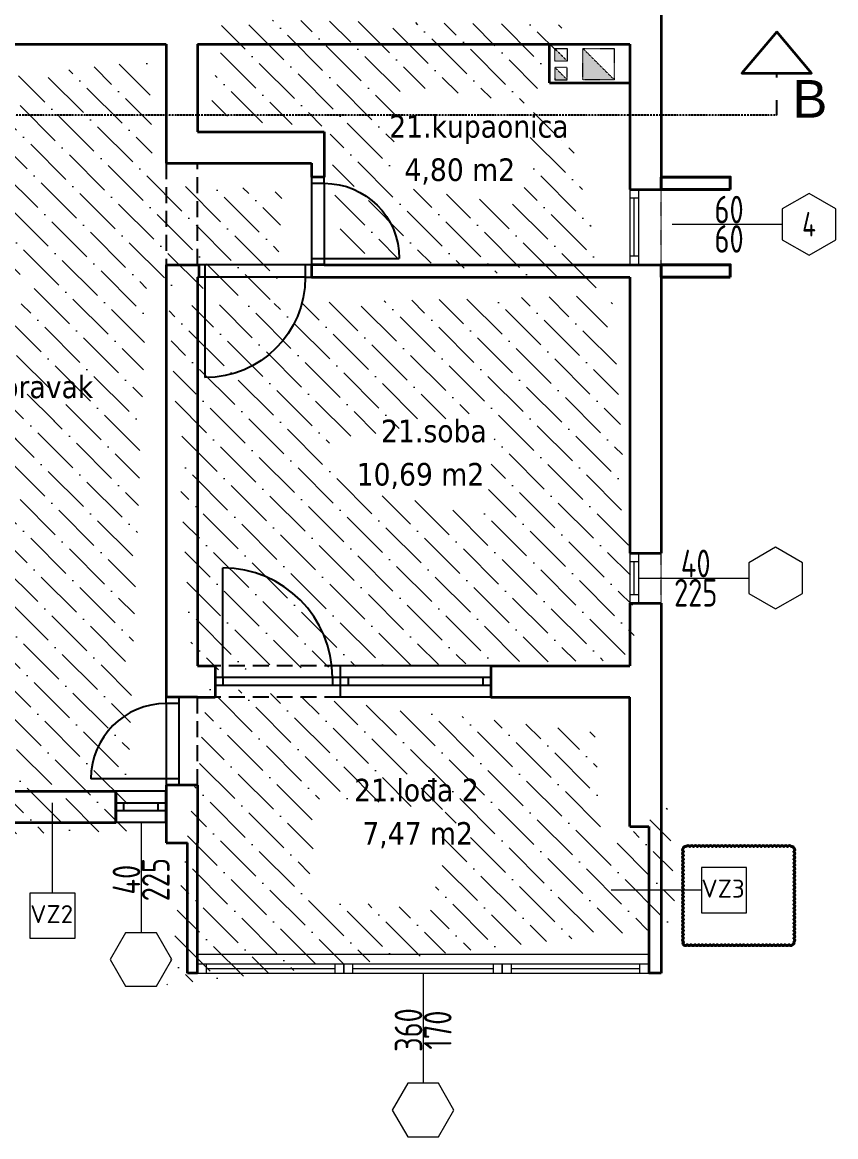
# Model space of a CAD drawing. Header units: millimetres. Extents: x -701 to 470890, y -446843 to -116129.
# Drawn here: x 223002 to 223651, y -223467 to -222578 of the extents above; entities that cross this region are included whole.
import ezdxf
from ezdxf.enums import TextEntityAlignment as Align

# ---------------------------------------------------------------- set-up
doc = ezdxf.new("R2010")
doc.units = ezdxf.units.MM
for name, pattern in [('ACAD_ISO03W100', [30, 12, -18]), ('HIDDEN', [0.375, 0.25, -0.125]), ('HIDDENX2', [19.049999999999997, 12.7, -6.35])]:
    doc.linetypes.add(name, pattern=pattern)
doc.layers.get('0').update_dxf_attribs({"lineweight": 0})
for name, color, linetype, lineweight in [('03-prozori', 132, 'Continuous', 0), ('05-podgled-tanko', 144, 'HIDDEN', 0), ('06-hatch_grijano', 30, 'Continuous', 0), ('07-kote', 70, 'Continuous', 9), ('09-oznaka stavke', 1, 'Continuous', 0), ('5-TX', 113, 'Continuous', 5), ('Kote', 1, 'Continuous', 15), ('TP_01 - 0.35', 1, 'Continuous', 35), ('TP_01 - 0.50', 1, 'Continuous', 40)]:
    doc.layers.add(name, color=color, linetype=linetype, lineweight=lineweight)
for name, color, linetype in [('TP_Hidden', 8, 'HIDDENX2'), ('TP_Otvori', 8, 'Continuous'), ('TP_Otvori.block', 8, 'Continuous'), ('zidovi', 1, 'Continuous')]:
    doc.layers.add(name, color=color, linetype=linetype)
doc.styles.add('isocpeur', font='isocpeur.ttf')
doc.styles.add('tahoma10', font='tahoma.ttf', dxfattribs={"height": 2})
doc.styles.add('Tekst15', font='arial.ttf', dxfattribs={"height": 15})

# ---------------------------------------------------------------- blocks, each defined once
blk = doc.blocks.new('*U664')
at = {"layer": 'TP_01 - 0.50'}
for p, q in [((0, 1.192092895507812e-07), (0, -30.00000011920929)), ((47.99999698638918, 1.196861274274852e-06), (47.99999698638918, -29.9999990415573))]:
    blk.add_line(p, q, dxfattribs=at)
at = {"layer": 'TP_Otvori'}
for p, q in [((0, 0), (47.99999698638918, -1.14440910783742e-07)), ((4.76837158203125e-07, -11.25000011920929), (47.9999967479706, -11.2500002336502)), ((0, -18.75000011920929), (47.9999967479706, -18.74999999523161)), ((7.500000476837158, -11.25000011920929), (7.500000476837158, -18.75000107288361)), ((40.49999650955202, -11.2500002336502), (40.4999967479706, -18.75000023365019)), ((0, -29.99999833106995), (47.99999698638918, -29.99999892234801))]:
    blk.add_line(p, q, dxfattribs=at)
blk = doc.blocks.new('*U658')
at = {"layer": 'TP_Otvori'}
for p, q in [((5.000001072883606, 2.04358873916146e-07), (4.99999575955559, 60.00000063351202)), ((5.000001072883606, 2.04358873916146e-07), (1.072883605957031e-06, 2.04358873916146e-07)), ((65.00000107288331, 6.008148241726208e-06), (5.00000083446503, 3.877577494648676e-07)), ((5.00000064713616, -10.00000003405978), (5.000000834465027, 2.043588528028758e-07)), ((65.00000088555444, -9.999994230270392), (65.00000107288331, 6.008148241726208e-06)), ((65.00000107288331, 6.008148240898504e-06), (70.00000107288331, 6.008148240898504e-06)), ((70.00000112397322, -9.999996171678802), (1.123973317912923e-06, -10.00000023841852))]:
    blk.add_line(p, q, dxfattribs=at)
blk.add_arc((5.000001072883589, 3.474100220592039e-07), 60.00000028610224, 5.073854788161768e-06, 90.00000507385444, dxfattribs=at)
blk = doc.blocks.new('*U654')
at = {"layer": 'TP_Otvori'}
for p, q in [((5.000001072883606, 2.04358873916146e-07), (4.999993988446251, 80.00000077656311)), ((5.000001072883606, 2.04358873916146e-07), (1.072883605957031e-06, 2.04358873916146e-07)), ((85.00000107288324, 7.942744697662896e-06), (5.00000083446503, 3.877577494648676e-07)), ((5.00000064713616, -10.00000003405978), (5.000000834465027, 2.043588528028758e-07)), ((85.00000088555437, -9.999992295673938), (85.00000107288324, 7.942744697662896e-06)), ((85.00000107288324, 7.942744696835193e-06), (90.00000107288324, 7.942744696835193e-06)), ((90.00000112397315, -9.999994237082348), (1.123973317912923e-06, -10.00000023841852))]:
    blk.add_line(p, q, dxfattribs=at)
blk.add_arc((5.000001072883583, 3.950937381068899e-07), 80.00000038146969, 5.073854788161769e-06, 90.00000507385444, dxfattribs=at)
blk = doc.blocks.new('*U3407')
blk.add_lwpolyline([(0, 31.04602911306961), (-1.792289735764687e-20, -59.1770623683441)])
blk.add_lwpolyline([(-12.61066770181837, -59.17706236834409), (-25.22133540363676, -81.01937954526137), (-12.61066770181839, -102.8616967221786), (12.61066770181836, -102.8616967221786), (25.22133540363676, -81.0193795452614), (12.61066770181841, -59.1770623683441)], close=True)
at = {"style": 'isocpeur', "width": 0.75}
for tag, p in [('VIS', (-12, -15.62063755359621)), ('SIR', (12, -15.6206375535962))]:
    blk.add_attdef(tag, text='', height=15, rotation=270, dxfattribs=at).set_placement(p, align=Align.MIDDLE)
blk.add_attdef('BR', text='', height=20.00000000000001, rotation=269.9999999999976, dxfattribs=at).set_placement((-2.273736754432321e-13, -81.01937954526137), align=Align.MIDDLE_CENTER)
blk = doc.blocks.new('*U3080')
blk.add_line((6.999999999165766, 3.500000012107193), (52.91152562021117, 3.500000024113922))
blk.add_lwpolyline([(9.708855941426009e-11, 6.999999997206032), (59.91152562021117, 6.999999998968214), (59.91152562021117, -1.031787544292229e-09), (59.91152562021117, -1.031787544292229e-09), (9.708855941426009e-11, 0), (-8.342340152012184e-10, 6.999999997206032)])
blk.add_lwpolyline([(6.999999999165766, 6.999999997206032), (52.91152562021117, 6.999999998968214), (52.91152562021117, -1.031787544292229e-09), (6.999999999165766, -2.793967723846436e-09)], close=True)
blk = doc.blocks.new('*U3081')
blk.add_line((6.999999999165766, 3.500000012107193), (32.91152562853486, 3.50000002399201))
blk.add_lwpolyline([(9.708855941426009e-11, 6.999999997206032), (39.91152562853486, 6.999999998846302), (39.91152562853486, -1.153699358269478e-09), (39.91152562853486, -1.153699358269478e-09), (9.708855941426009e-11, 0), (-8.342340152012184e-10, 6.999999997206032)])
blk.add_lwpolyline([(6.999999999165766, 6.999999997206032), (32.91152562853486, 6.999999998846302), (32.91152562853486, -1.153699358269478e-09), (6.999999999165766, -2.793967723846436e-09)], close=True)
blk = doc.blocks.new('*U1721')
blk.add_lwpolyline([(0, 31.04602911306961), (-1.792289735764687e-20, -59.1770623683441)])
blk.add_lwpolyline([(-12.61066770181837, -59.17706236834409), (-25.22133540363676, -81.01937954526137), (-12.61066770181839, -102.8616967221786), (12.61066770181836, -102.8616967221786), (25.22133540363676, -81.0193795452614), (12.61066770181841, -59.1770623683441)], close=True)
at = {"style": 'isocpeur', "width": 0.75}
for tag, p in [('VIS', (-12, -15.62063755359621)), ('SIR', (12, -15.6206375535962))]:
    blk.add_attdef(tag, text='', height=15, rotation=270, dxfattribs=at).set_placement(p, align=Align.MIDDLE)
blk.add_attdef('BR', text='', height=20, rotation=179.9999999999984, dxfattribs=at).set_placement((-3.584578783445449e-20, -81.01937954526115), align=Align.MIDDLE_CENTER)
blk = doc.blocks.new('*U1724')
blk.add_lwpolyline([(0, 31.04602911306961), (-1.792289735764687e-20, -59.1770623683441)])
blk.add_lwpolyline([(-12.61066770181837, -59.17706236834409), (-25.22133540363676, -81.01937954526137), (-12.61066770181839, -102.8616967221786), (12.61066770181836, -102.8616967221786), (25.22133540363676, -81.0193795452614), (12.61066770181841, -59.1770623683441)], close=True)
at = {"style": 'isocpeur', "width": 0.75}
for tag, p in [('SIR', (-12, -15.62063755359621)), ('VIS', (12, -15.62063755359621))]:
    blk.add_attdef(tag, text='', height=15, rotation=89.99999999999997, dxfattribs=at).set_placement(p, align=Align.MIDDLE)
blk.add_attdef('BR', text='', height=20, dxfattribs=at).set_placement((-4.03896783473158e-28, -81.0193795452616), align=Align.MIDDLE_CENTER)
blk = doc.blocks.new('*U511')
at = {"ltscale": 0.1}
blk.add_line((-3.024260640249743e-07, 0.4999999999996342), (-1.512130319958338e-06, 0.999999999998171), dxfattribs=at)
blk.add_lwpolyline([(0.1250003024256983, 0.2500003024264298), (-0.1249996975735702, 0.2499996975743019), (-0.1250003024256982, 0.4999996975735702), (0.1249996975735702, 0.5000003024256983)], close=True, dxfattribs=at)
at = {"style": 'isocpeur'}
blk.add_attdef('sl', text='', height=0.1, dxfattribs=at).set_placement((0.005017208459321409, 0.3336032184705005), align=Align.CENTER)
blk = doc.blocks.new('*U65')
at = {"ltscale": 0.1}
blk.add_line((0.1249999999996342, 0.3750003024258576), (0.6249999999981708, 0.3750015121292879), dxfattribs=at)
blk.add_lwpolyline([(-0.1249996975737766, 0.2499996975745082), (-0.1250003024254917, 0.4999996975737765), (0.1249996975737766, 0.5000003024254916), (0.1250003024254918, 0.2500003024262234)], close=True, dxfattribs=at)
at = {"style": 'isocpeur'}
blk.add_attdef('sl', text='', height=0.1, dxfattribs=at).set_placement((0.005017208459321409, 0.3336032184705005), align=Align.CENTER)
blk = doc.blocks.new('*U3336')
blk.add_line((6.999999999165766, 3.500000012107193), (109.7896855620792, 3.500000024460628))
blk.add_lwpolyline([(9.708855941426009e-11, 6.999999997206032), (116.7896855620792, 6.999999999314919), (116.7896855620792, -6.850817690917665e-10), (116.7896855620792, -6.850817690917665e-10), (9.708855941426009e-11, 0), (-8.342340152012184e-10, 6.999999997206032)])
blk.add_lwpolyline([(6.999999999165766, 6.999999997206032), (109.7896855620792, 6.999999999314919), (109.7896855620792, -6.850817690917665e-10), (6.999999999165766, -2.793967723846436e-09)], close=True)
blk = doc.blocks.new('*U3337')
blk.add_line((6.999999999165766, 3.500000012107193), (119.4206290152805, 3.500000024519334))
blk.add_lwpolyline([(9.708855941426009e-11, 6.999999997206032), (126.4206290152805, 6.999999999373625), (126.4206290152805, -6.263753959956375e-10), (126.4206290152805, -6.263753959956375e-10), (9.708855941426009e-11, 0), (-8.342340152012184e-10, 6.999999997206032)])
blk.add_lwpolyline([(6.999999999165766, 6.999999997206032), (119.4206290152805, 6.999999999373625), (119.4206290152805, -6.263753959956375e-10), (6.999999999165766, -2.793967723846436e-09)], close=True)

msp = doc.modelspace()

# ---------------------------------------------------------------- hatches: boundary and pattern name
at = {"layer": '05-podgled-tanko'}
h = msp.add_hatch(color=256, dxfattribs=at)
h.dxf.hatch_style = 1
h.paths.add_polyline_path([(223426.5403215144, -222598.5498565725), (223436.5403215144, -222608.5498565725), (223426.5403215144, -222608.5498565725)])
h.paths.add_polyline_path([(223436.5403215144, -222623.5498565725), (223426.5403215144, -222623.5498565725), (223426.5403215144, -222613.5498565725)])
h.dxf.unprotected_set("ltscale", 0)
h = msp.add_hatch(color=256, dxfattribs=at)
h.dxf.hatch_style = 1
h.paths.add_polyline_path([(223474.0403215144, -222623.5498565725), (223449.0403215144, -222623.5498565725), (223449.0403215144, -222598.5498565725)])
h.dxf.unprotected_set("ltscale", 0)
at = {"layer": '06-hatch_grijano'}
h = msp.add_hatch(dxfattribs=at)
h.set_pattern_fill('ANSI36', color=256, scale=5, angle=270, style=0)
h.set_pattern_definition([(315, (643138304.4705813, 503081333.0780241), (30.86963041617522, -8.418990113502339), [39.6875, -7.9375, 0, -7.9375])])
h.paths.add_polyline_path([(222522.5964519236, -222686.789541035), (222522.5964519236, -222651.4234937719), (222683.57257776, -222651.4234936527), (222683.57257776, -222686.789541035)], flags=16)
h.paths.add_polyline_path([(222548.4731642458, -222720.2548559002), (222548.4731642458, -222686.789541035), (222653.8889973614, -222686.789541035), (222653.8889973614, -222720.2548559002)], flags=16)
h.paths.add_polyline_path([(222746.5403215144, -222595.0330159954), (222400.5403215144, -222595.0330159358), (222400.5403215144, -222778.0330159954), (222590.5403215144, -222778.033016055), (222675.5403215144, -222778.0330159358), (222746.5403215144, -222778.033016055)])
h.paths.add_polyline_path([(222746.5403215144, -222788.0330159954), (222675.5403215144, -222788.0330159954), (222675.5403215144, -222778.033016055), (222590.5403215144, -222778.033016055), (222590.5403215144, -222788.0330159358), (222400.5403215144, -222788.0330156377), (222400.5403212759, -222938.0330159358), (222511.5403213952, -222938.0330161146), (222511.5403213952, -222968.0330159358), (222400.5403215144, -222968.0330159954), (222400.5403212759, -223092.0330158762), (222746.1890504811, -223092.033016055)])
h.paths.add_polyline_path([(222576.3967643235, -222889.033709853), (222695.5767477009, -222889.033709853), (222695.5767478201, -222960.1483859113), (222576.3967643235, -222960.1483859113)], flags=16)
h.paths.add_polyline_path([(222889.1802705977, -222844.5871922067), (222889.1802707169, -222792.9319681815), (222995.633030102, -222792.9319681815), (222995.633030102, -222844.5871922663)], flags=16)
h.paths.add_polyline_path([(222880.8176144812, -222921.3936212352), (222880.8176144812, -222889.5218667081), (223002.6797197316, -222889.5218666485), (223002.6797197316, -222921.3936211756)], flags=16)
h.paths.add_polyline_path([(223116.5403205607, -222771.033016055), (223232.5403215144, -222771.0330159358), (223232.5403238985, -222690.0330159954), (223116.5403215144, -222690.033016055), (223116.5403215144, -222595.0330159954), (222831.5403223488, -222595.0330159954), (222831.5403223488, -222635.0330159954), (222771.5403223488, -222635.0330159954), (222771.5403236601, -223191.033016949), (223116.5403215144, -223191.0330149225)])
h.paths.add_polyline_path([(223410.0842428658, -222643.5323555759), (223410.0842428658, -222713.7512638262), (223288.2275890562, -222713.7512639455), (223288.2275890562, -222643.5323555759)], flags=16)
h.paths.add_polyline_path([(223486.5403215144, -222626.033016055), (223422.3872848008, -222626.0330161146), (223422.3872848008, -222595.0330159954), (223141.5403215144, -222595.0330159954), (223141.5403213952, -222665.0330159954), (223242.5403216336, -222665.033016055), (223242.5403216336, -222771.0330159954), (223486.5403213952, -222771.0330158762)])
h.paths.add_polyline_path([(223261.0629263375, -222958.5936066798), (223261.0629263375, -222886.5514326981), (223378.8527851555, -222887.4520820073), (223378.8527851555, -222959.4942558697)], flags=16)
h.paths.add_polyline_path([(223486.5403215144, -222781.0330159358), (223141.5403212759, -222781.0330159954), (223141.5403212759, -223091.0330158762), (223486.5403216336, -223091.0330158762)])
h.paths.add_polyline_path([(223260.9866058085, -223174.144103258), (223370.9099971507, -223174.144103258), (223370.9099970314, -223243.9920125297), (223260.9866058085, -223243.9920125297)], flags=16)
h.paths.add_polyline_path([(223501.540321872, -223219.0330159954), (223486.5403216336, -223219.0330159954), (223486.5403215144, -223116.0330159358), (223141.5403211567, -223116.0330158762), (223141.5403213952, -223321.0330161146), (223501.5403215144, -223321.0330171875)])

# ---------------------------------------------------------------- linework, layer by layer
at = {"layer": '03-prozori'}
for p, q in [((223141.5403213952, -223321.0330161146), (223501.5403215144, -223321.0330159358)), ((223141.5403213952, -223336.0330161146), (223501.5403215144, -223336.0330159358))]:
    msp.add_line(p, q, dxfattribs=at).dxf.unprotected_set("ltscale", 0)
at = {"layer": '05-podgled-tanko'}
for p, q in [((223426.5403215144, -222598.5498565725), (223436.5403215144, -222608.5498565725)), ((223449.0403215144, -222598.5498565725), (223474.0403215144, -222623.5498565725)), ((223426.5403215144, -222613.5498565725), (223436.5403215144, -222623.5498565725))]:
    msp.add_line(p, q, dxfattribs=at).dxf.unprotected_set("ltscale", 0)
for points in [[(223426.5403215144, -222598.5498565725), (223436.5403215144, -222598.5498565725), (223436.5403215144, -222608.5498565725), (223426.5403215144, -222608.5498565725)], [(223449.0403215144, -222598.5498565725), (223474.0403215144, -222598.5498565725), (223474.0403215144, -222623.5498565725), (223449.0403215144, -222623.5498565725)], [(223426.5403215144, -222623.5498565725), (223436.5403215144, -222623.5498565725), (223436.5403215144, -222613.5498565725), (223426.5403215144, -222613.5498565725)]]:
    msp.add_lwpolyline(points, close=True, dxfattribs=at).dxf.unprotected_set("ltscale", 0)
for points in [[(223511.5403224323, -222771.0330158762), (223511.5403288338, -222711.0330159358)], [(223511.5403215144, -223041.0330158166), (223511.5403279159, -222981.0330158762)]]:
    msp.add_lwpolyline(points, dxfattribs=at).dxf.unprotected_set("ltscale", 0)
at = {"layer": '07-kote', "color": 5, "linetype": 'ByBlock', "lineweight": 40, "true_color": 0x1a1aff}
msp.add_lwpolyline([(223529.3587668882, -223313.3751643805, 0.52056705), (223532.3587668882, -223313.3751643805, 0.52056705), (223535.3587668882, -223313.3751643805, 0.52056705), (223538.3587668882, -223313.3751643805, 0.52056705), (223541.3587668882, -223313.3751643805, 0.52056705), (223544.3587668882, -223313.3751643805, 0.52056705), (223547.3587668882, -223313.3751643805, 0.52056705), (223550.3587668882, -223313.3751643805, 0.52056705), (223553.3587668882, -223313.3751643805, 0.52056705), (223556.3587668882, -223313.3751643805, 0.52056705), (223559.3587668882, -223313.3751643805, 0.52056705), (223562.3587668882, -223313.3751643805, 0.52056705), (223565.3587668882, -223313.3751643805, 0.52056705), (223568.3587668882, -223313.3751643805, 0.52056705), (223571.3587668882, -223313.3751643805, 0.52056705), (223574.3587668882, -223313.3751643805, 0.52056705), (223577.3587668882, -223313.3751643805, 0.52056705), (223580.3587668882, -223313.3751643805, 0.52056705), (223583.3587668882, -223313.3751643805, 0.52056705), (223586.3587668882, -223313.3751643805, 0.52056705), (223589.3587668882, -223313.3751643805, 0.52056705), (223592.3587668882, -223313.3751643805, 0.52056705), (223595.3587668882, -223313.3751643805, 0.52056705), (223598.3587668882, -223313.3751643805, 0.52056705), (223601.3587668882, -223313.3751643805, 0.52056705), (223604.3587668882, -223313.3751643805, 0.52056705), (223607.3587668882, -223313.3751643805, 0.52056705), (223610.3587668882, -223313.3751643805, 0.52056705), (223613.3587668882, -223313.3751643805, 0.52056705), (223616.3587668882, -223313.3751643805, 0.52056705), (223617.2711214396, -223311.287518932, 0.52056705), (223617.2711214396, -223308.287518932, 0.52056705), (223617.2711214396, -223305.287518932, 0.52056705), (223617.2711214396, -223302.287518932, 0.52056705), (223617.2711214396, -223299.287518932, 0.52056705), (223617.2711214396, -223296.287518932, 0.52056705), (223617.2711214396, -223293.287518932, 0.52056705), (223617.2711214396, -223290.287518932, 0.52056705), (223617.2711214396, -223287.287518932, 0.52056705), (223617.2711214396, -223284.287518932, 0.52056705), (223617.2711214396, -223281.287518932, 0.52056705), (223617.2711214396, -223278.287518932, 0.52056705), (223617.2711214396, -223275.287518932, 0.52056705), (223617.2711214396, -223272.287518932, 0.52056705), (223617.2711214396, -223269.287518932, 0.52056705), (223617.2711214396, -223266.287518932, 0.52056705), (223617.2711214396, -223263.287518932, 0.52056705), (223617.2711214396, -223260.287518932, 0.52056705), (223617.2711214396, -223257.287518932, 0.52056705), (223617.2711214396, -223254.287518932, 0.52056705), (223617.2711214396, -223251.287518932, 0.52056705), (223617.2711214396, -223248.287518932, 0.52056705), (223617.2711214396, -223245.287518932, 0.52056705), (223617.2711214396, -223242.287518932, 0.52056705), (223617.2711214396, -223239.287518932, 0.52056705), (223617.2711214396, -223236.287518932, 0.52056705), (223615.3584158297, -223235.2002245419, 0.52056705), (223612.3584158297, -223235.2002245419, 0.52056705), (223609.3584158297, -223235.2002245419, 0.52056705), (223606.3584158297, -223235.2002245419, 0.52056705), (223603.3584158297, -223235.2002245419, 0.52056705), (223600.3584158297, -223235.2002245419, 0.52056705), (223597.3584158297, -223235.2002245419, 0.52056705), (223594.3584158297, -223235.2002245419, 0.52056705), (223591.3584158297, -223235.2002245419, 0.52056705), (223588.3584158297, -223235.2002245419, 0.52056705), (223585.3584158297, -223235.2002245419, 0.52056705), (223582.3584158297, -223235.2002245419, 0.52056705), (223579.3584158297, -223235.2002245419, 0.52056705), (223576.3584158297, -223235.2002245419, 0.52056705), (223573.3584158297, -223235.2002245419, 0.52056705), (223570.3584158297, -223235.2002245419, 0.52056705), (223567.3584158297, -223235.2002245419, 0.52056705), (223564.3584158297, -223235.2002245419, 0.52056705), (223561.3584158297, -223235.2002245419, 0.52056705), (223558.3584158297, -223235.2002245419, 0.52056705), (223555.3584158297, -223235.2002245419, 0.52056705), (223552.3584158297, -223235.2002245419, 0.52056705), (223549.3584158297, -223235.2002245419, 0.52056705), (223546.3584158297, -223235.2002245419, 0.52056705), (223543.3584158297, -223235.2002245419, 0.52056705), (223540.3584158297, -223235.2002245419, 0.52056705), (223537.3584158297, -223235.2002245419, 0.52056705), (223534.3584158297, -223235.2002245419, 0.52056705), (223531.3584158297, -223235.2002245419, 0.52056705), (223529.3587668882, -223236.2005756004, 0.52056705), (223529.3587668882, -223239.2005756004, 0.52056705), (223529.3587668882, -223242.2005756004, 0.52056705), (223529.3587668882, -223245.2005756004, 0.52056705), (223529.3587668882, -223248.2005756004, 0.52056705), (223529.3587668882, -223251.2005756004, 0.52056705), (223529.3587668882, -223254.2005756004, 0.52056705), (223529.3587668882, -223257.2005756004, 0.52056705), (223529.3587668882, -223260.2005756004, 0.52056705), (223529.3587668882, -223263.2005756004, 0.52056705), (223529.3587668882, -223266.2005756004, 0.52056705), (223529.3587668882, -223269.2005756004, 0.52056705), (223529.3587668882, -223272.2005756004, 0.52056705), (223529.3587668882, -223275.2005756004, 0.52056705), (223529.3587668882, -223278.2005756004, 0.52056705), (223529.3587668882, -223281.2005756004, 0.52056705), (223529.3587668882, -223284.2005756004, 0.52056705), (223529.3587668882, -223287.2005756004, 0.52056705), (223529.3587668882, -223290.2005756004, 0.52056705), (223529.3587668882, -223293.2005756004, 0.52056705), (223529.3587668882, -223296.2005756004, 0.52056705), (223529.3587668882, -223299.2005756004, 0.52056705), (223529.3587668882, -223302.2005756004, 0.52056705), (223529.3587668882, -223305.2005756004, 0.52056705), (223529.3587668882, -223308.2005756004, 0.52056705), (223529.3587668882, -223311.2005756004, 0.52056705)], format="xyb", close=True, dxfattribs=at)
at = {"layer": 'TP_01 - 0.35'}
for p, q in [((223511.5403215144, -222453.0330159358), (223511.5403215144, -222711.0330159954)), ((222771.5403215144, -222595.0330159954), (223051.5403215144, -222595.033016055)), ((223051.5403215144, -222595.033016055), (223116.5403215144, -222595.0330159954)), ((223116.5403215144, -222595.0330159358), (223116.5403215144, -222690.0330159954)), ((223141.5403213952, -222595.0330159954), (223232.5403216336, -222595.0330159954)), ((223141.5403215144, -222595.0330159358), (223141.5403213952, -222665.0330159954)), ((223232.5403216336, -222595.0330159954), (223486.5403215144, -222595.0330159358)), ((223422.38728492, -222626.033016055), (223422.3872848008, -222595.0330159954)), ((223486.5403215144, -222595.0330159358), (223486.5403215144, -222711.0330159954)), ((223422.38728492, -222626.0330161146), (223486.5403215144, -222626.033016055)), ((223141.5403213952, -222665.0330159954), (223242.5403215144, -222665.0330159954)), ((223242.5403215144, -222665.0330159954), (223242.5403215144, -222701.0330159358)), ((223116.5403215144, -222690.0330159954), (223232.5403215144, -222690.0330159954)), ((223232.5403238985, -222690.0330159954), (223232.5403255675, -222701.0330159358)), ((223242.5403255675, -222701.0330159358), (223232.5403255675, -222701.0330159358)), ((223486.5403215144, -222711.0330159358), (223511.5403215144, -222711.0330159358)), ((223116.5403216336, -222771.033016055), (223116.5403215144, -223116.0330159954)), ((223116.5403215144, -222771.033016055), (223141.5403216336, -222771.0330159954)), ((223141.5403213952, -222771.0330159954), (223142.5403216336, -222771.0330159954)), ((223142.5403216336, -222771.0330159954), (223142.5403216336, -222781.0330159954)), ((223232.5403216336, -222771.0330159954), (223232.5403216336, -222781.0330159954)), ((223242.5403216336, -222771.0330170683), (223232.5403216336, -222771.0330170683)), ((223242.5403216336, -222771.0330159954), (223486.5403215144, -222771.0330159358)), ((223486.5403215144, -222771.0330159358), (223511.5403215144, -222771.0330159358)), ((223511.5403215144, -222771.0330159954), (223511.5403215144, -223001.0330158762)), ((223141.5403213952, -222781.0330159954), (223142.5403216336, -222781.033016055)), ((223141.5403212759, -222781.0330159954), (223141.5403212759, -223091.0330159954)), ((223232.5403216336, -222781.033016055), (223486.5403215144, -222781.0330159358)), ((223486.5403215144, -222781.0330159358), (223486.5403215144, -223001.0330159358)), ((223486.5403215144, -223001.0330158762), (223511.5403213952, -223001.0330158166)), ((223486.5403216336, -223041.0330159358), (223486.5403216336, -223091.0330158762)), ((223486.5403216336, -223041.0330158762), (223511.5403215144, -223041.0330158166)), ((223511.5403215144, -223041.0330158166), (223511.5403213952, -223219.0330159954)), ((223141.5403213952, -223091.0330159954), (223155.5403213952, -223091.0330161146)), ((223155.5403213952, -223091.0330159954), (223155.5403215144, -223116.0330159954)), ((223375.5403213952, -223091.0330149225), (223375.5403215144, -223116.0330149225)), ((223375.5403213952, -223091.0330159358), (223486.5403215144, -223091.0330159358)), ((223141.5403213952, -223116.0330159954), (223116.5403215144, -223116.033016055)), ((223141.5403213952, -223116.0330159954), (223155.5403215144, -223116.0330159954)), ((223375.5403215144, -223116.0330158762), (223486.5403215144, -223116.0330159358)), ((223486.5403216336, -223219.0330159358), (223486.5403216336, -223116.0330159358)), ((223116.5403215144, -223186.0330159954), (223116.5403215144, -223191.0330159358)), ((223141.5403215144, -223186.0330159954), (223116.5403216336, -223186.033016055)), ((223141.5403212759, -223186.0330159954), (223141.5403213952, -223232.0330155185)), ((222991.5403213952, -223191.0330159358), (223076.5403215144, -223191.0330159358)), ((223076.5403215144, -223191.0330159358), (223076.5403215144, -223216.0330159954)), ((223116.5403215144, -223191.0330159358), (223116.5403215144, -223216.0330159954)), ((222991.5403213952, -223216.0330159954), (223076.5403215144, -223216.0330159954)), ((223116.5403215144, -223216.033016055), (223116.5403215144, -223232.0330155185)), ((223486.5403216336, -223219.0330159358), (223501.540321872, -223219.0330159954)), ((223501.540321872, -223219.0330159358), (223501.5403215144, -223336.033016055)), ((223511.540321872, -223219.0330159954), (223511.5403215144, -223336.0330161146)), ((223116.5403209183, -223232.0330156377), (223133.5403211567, -223232.0330155185)), ((223133.5403213952, -223336.0330161146), (223133.5403211567, -223232.0330155781)), ((223141.5403213952, -223336.0330161146), (223141.5403211567, -223232.0330155781)), ((223141.5403213952, -223336.0330161146), (223133.5403213952, -223336.0330161146)), ((223511.5403215144, -223336.0330161146), (223501.5403213952, -223336.0330161146))]:
    msp.add_line(p, q, dxfattribs=at)
at = {"layer": 'TP_01 - 0.50'}
for points in [[(223566.5403224354, -222711.0330158762), (223511.5403224323, -222711.0330158762), (223511.5403224323, -222701.0330158762), (223566.5403224354, -222701.0330158762), (223566.5403223162, -222711.0330158762)], [(223566.5403225029, -222781.0330158762), (223511.5403224998, -222781.0330158762), (223511.5403224998, -222771.0330158762), (223566.5403225029, -222771.0330158762), (223566.5403223837, -222781.0330158762)]]:
    msp.add_lwpolyline(points, dxfattribs=at)
at = {"layer": 'TP_Hidden'}
for p, q in [((223116.5403215144, -222690.0330159954), (223116.5403215144, -222771.033016055)), ((223141.5403213952, -222771.0330159954), (223141.5403213952, -222690.0330159954)), ((223255.5403212759, -223091.0330167702), (223155.5403212759, -223091.0330170087)), ((223141.5403212759, -223186.0330159954), (223141.5403211567, -223116.0330158762)), ((223255.5403212759, -223116.0330168894), (223155.5403212759, -223116.0330174855))]:
    msp.add_line(p, q, dxfattribs=at)
at = {"layer": 'TP_Otvori'}
for p, q in [((223161.7903217528, -223100.4080174855), (223161.7903217528, -223012.9080187968)), ((223375.5403212759, -223091.0330159358), (223255.5403212759, -223091.0330161742)), ((223255.5403212759, -223116.0330174855), (223255.5403212759, -223091.0330174855)), ((223255.5403207991, -223100.4080174855), (223155.5403212759, -223100.4080176047)), ((223255.5403212759, -223106.6580178431), (223155.5403212759, -223106.6580178431)), ((223161.7903217528, -223100.4080174855), (223161.7903217528, -223106.6580186776)), ((223249.2903205607, -223100.4080174855), (223249.2903205607, -223106.6580186776)), ((223375.5403212759, -223100.408016651), (223255.5403215144, -223100.4080168894)), ((223375.5403212759, -223106.6580170087), (223255.5403215144, -223106.6580171279)), ((223261.7903219912, -223100.4080168894), (223261.7903219912, -223106.6580173663)), ((223369.2903205607, -223100.408016651), (223369.2903205607, -223106.6580178431)), ((223375.5403212759, -223116.0330162934), (223255.5403212759, -223116.0330167702))]:
    msp.add_line(p, q, dxfattribs=at)
msp.add_arc((223161.7903217528, -223100.4080174855), 87.49999874830246, 0, 90, dxfattribs=at)
at = {"layer": 'zidovi', "linetype": 'ACAD_ISO03W100'}
msp.add_line((223603.6767141403, -222651.6644946557), (223603.6767141403, -222618.1472126345), dxfattribs=at)
at = {"layer": 'zidovi', "linetype": 'ACAD_ISO03W100', "ltscale": 0.02}
msp.add_line((223603.6767141403, -222651.6644946557), (220723.0310812052, -222651.6644946557), dxfattribs=at)
at = {"layer": 'zidovi', "lineweight": 35}
msp.add_lwpolyline([(223603.6767141398, -222585.181776677), (223575.9113139667, -222618.1472126345), (223631.4421143148, -222618.1472126345), (223603.6767141398, -222585.181776677)], dxfattribs=at)

# ---------------------------------------------------------------- block references
at = {"layer": '03-prozori', "xscale": -1}
for name, p, rotation in [('*U3080', (223486.5403224323, -222770.9445415047), 270), ('*U3081', (223486.5403215144, -223040.9445414451), 270), ('*U3336', (223141.540321396, -223329.0330161174), 180), ('*U3337', (223258.330006958, -223329.0330161167), 180), ('*U3336', (223384.7506359736, -223329.0330161454), 180)]:
    msp.add_blockref(name, p, dxfattribs=dict(at, rotation=rotation))
at = {"layer": '09-oznaka stavke', "linetype": 'HIDDEN', "ltscale": 50}
ref = msp.add_blockref('*U3407', (223550.4352011377, -222738.7260988413), dxfattribs=dict(at, xscale=0.9750000000000001, yscale=0.9750000000000001, zscale=0.9750000000000001, rotation=90.00179244773882))
ref.add_attrib('SIR', '60', dxfattribs={"layer": '0', "height": 22, "rotation": 0.001792447744755556, "style": 'isocpeur', "width": 0.7500000000000002}).set_placement((223565.6649567209, -222727.0256223861), align=Align.MIDDLE)
ref.add_attrib('VIS', '60', dxfattribs={"layer": '0', "height": 22, "rotation": 0.001792447744755556, "style": 'isocpeur', "width": 0.7500000000000002}).set_placement((223565.6656887692, -222750.4256223747), align=Align.MIDDLE)
ref.add_attrib('BR', '4', dxfattribs={"layer": '0', "height": 19.5, "rotation": 0.001792447744797942, "style": 'isocpeur', "width": 0.7500000000000002}).set_placement((223629.4290961557, -222738.7236275873), align=Align.MIDDLE_CENTER)
ref = msp.add_blockref('*U1721', (223523.8101998828, -223020.9878316644), dxfattribs=dict(at, xscale=0.9750000000000001, yscale=0.9750000000000001, zscale=0.9750000000000001, rotation=90.00179244773882))
ref.add_attrib('SIR', '40', dxfattribs={"layer": '0', "height": 22, "rotation": 0.001792447744755556, "style": 'isocpeur', "width": 0.7500000000000002}).set_placement((223539.039955466, -223009.2873552092), align=Align.MIDDLE)
ref.add_attrib('VIS', '225', dxfattribs={"layer": '0', "height": 22, "rotation": 0.001792447744755556, "style": 'isocpeur', "width": 0.7500000000000002}).set_placement((223539.0406875143, -223032.6873551978), align=Align.MIDDLE)
ref = msp.add_blockref('*U1724', (223096.5412684807, -223246.3028949141), dxfattribs=dict(at, xscale=0.9750000000000001, yscale=0.9750000000000001, zscale=0.9750000000000001, rotation=0.001792447738893826))
ref.add_attrib('SIR', '40', dxfattribs={"layer": '0', "height": 22, "rotation": 90.00179244774475, "style": 'isocpeur', "width": 0.7500000000000002}).set_placement((223084.8417449472, -223261.5333825457), align=Align.MIDDLE)
ref.add_attrib('VIS', '225', dxfattribs={"layer": '0', "height": 22, "rotation": 90.00179244774475, "style": 'isocpeur', "width": 0.7500000000000002}).set_placement((223108.2417449358, -223261.5326504974), align=Align.MIDDLE)
ref = msp.add_blockref('*U1724', (223321.5412684211, -223366.3028943956), dxfattribs=dict(at, xscale=0.9750000000000001, yscale=0.9750000000000001, zscale=0.9750000000000001, rotation=0.001792447738893826))
ref.add_attrib('SIR', '360', dxfattribs={"layer": '0', "height": 22, "rotation": 90.00179244774475, "style": 'isocpeur', "width": 0.7500000000000002}).set_placement((223309.8417448876, -223381.5333820271), align=Align.MIDDLE)
ref.add_attrib('VIS', '170', dxfattribs={"layer": '0', "height": 22, "rotation": 90.00179244774475, "style": 'isocpeur', "width": 0.7500000000000002}).set_placement((223333.2417448762, -223381.5326499788), align=Align.MIDDLE)
at = {"layer": '5-TX'}
ref = msp.add_blockref('*U511', (223025.9193891531, -223344.2852759138), dxfattribs=dict(at, xscale=-144.0000000000024, yscale=144.0000000000024, zscale=144.0000000000024, rotation=0.0001386217754983932))
ref.add_attrib('sl', 'VZ2', dxfattribs={"layer": '0', "height": 14.40000000000024, "rotation": 0.0001386217754983932, "style": 'isocpeur'}).set_placement((223025.1967949094, -223296.2464142021), align=Align.CENTER)
ref = msp.add_blockref('*U65', (223561.5600163635, -223323.9136799551), dxfattribs=dict(at, xscale=-144.0000000000024, yscale=144.0000000000024, zscale=144.0000000000024, rotation=0.0001386217754983932))
ref.add_attrib('sl', 'VZ3', dxfattribs={"layer": '0', "height": 14.40000000000024, "rotation": 0.0001386217754983932, "style": 'isocpeur'}).set_placement((223560.8374221198, -223275.8748182434), align=Align.CENTER)
at = {"layer": 'TP_Otvori.block', "xscale": -1}
for name, p, rotation in [('*U658', (223242.5403217528, -222771.0330170683), 270), ('*U654', (223142.5403216336, -222781.0330159954), 180)]:
    msp.add_blockref(name, p, dxfattribs=dict(at, rotation=rotation))
at = {"layer": 'TP_Otvori.block', "rotation": 90.00000000000001}
msp.add_blockref('*U658', (223116.5403212759, -223186.0330158762), dxfattribs=at)
at = {"layer": 'TP_Otvori.block', "xscale": 0.8333333856529689, "yscale": 0.8333333856529689, "zscale": 0.8333333856529689, "rotation": 180}
msp.add_blockref('*U664', (223116.5403215144, -223216.0330165914), dxfattribs=at)

# ---------------------------------------------------------------- texts
at = {"layer": '07-kote', "linetype": 'ByBlock', "ltscale": 5, "char_height": 18, "attachment_point": 1, "style": 'tahoma10'}
for s, width, heights, insert in [('\\pt90;21.kupaonica', 171.7930613853969, [2.542646071188718], (223294.5158468935, -222651.641028016)), ('\\pt90;4,80 m2', 171.7930613853969, [2.542646071188718], (223306.6915533993, -222686.1892223648)), ('\\pt90;21.dnevni boravak', 216.5162206543609, [70.16263310694099], (222859.8664802763, -222859.4175117901)), ('\\pt90;21.soba', 171.7930613853969, [2.542646071188718], (223288.0234942887, -222894.5997913173)), ('\\pt90;10,69 m2', 171.7930613853969, [2.542646071188718], (223268.5528939221, -222929.1479856661)), ('\\pt90;21.lođa 2', 171.7930613853969, [2.542646071188718], (223266.5006141857, -223181.0875569276)), ('\\pt90;7,47 m2', 171.7930613853969, [2.542646071188718], (223273.0837742541, -223215.6357512764))]:
    msp.add_mtext_dynamic_manual_height_columns(s, width=width, gutter_width=10, heights=heights, dxfattribs=dict(at, insert=insert))
at = {"layer": 'Kote', "insert": (223616.1220580791, -222623.6779066959), "char_height": 30, "width": 9972.386152127228, "attachment_point": 1, "style": 'Tekst15'}
msp.add_mtext('\\A1;B', dxfattribs=at)

doc.saveas('drawing.dxf')
